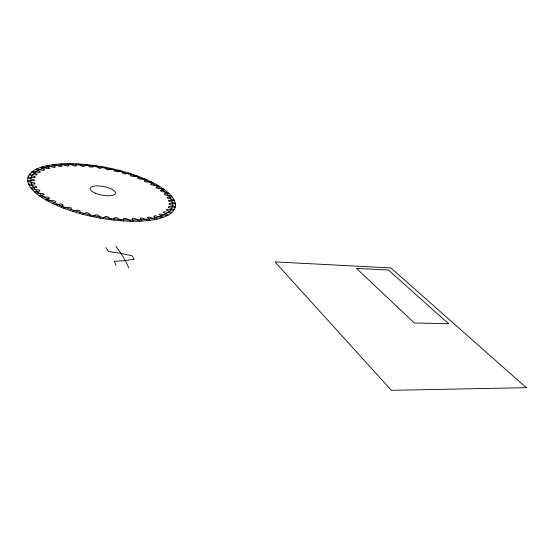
<?xml version="1.0" encoding="UTF-8"?>
<svg xmlns="http://www.w3.org/2000/svg" width="554" height="554" viewBox="0 0 554 554"><rect width="100%" height="100%" fill="white"/><g stroke="black" fill="none" stroke-linecap="round" stroke-linejoin="round"><path stroke-width="0.83" d="M70.358 210.582L71.369 208.062A68.571 23.233 11 0 1 68.918 207.189L63.343 208.069M133.112 221.24L132.337 218.525A68.571 23.233 11 0 0 134.726 218.463L139.996 221.171M138.832 176.588L137.676 178.291A68.571 23.233 11 0 1 139.622 179.157L144.601 178.852M76.14 163.825L76.494 165.965A68.571 23.233 11 0 0 74.236 165.909L69.735 163.672M61.259 207.251L63.267 204.98A68.571 23.233 11 0 1 61.03 204.031L54.86 204.516M123.521 220.956L123.736 218.345A68.571 23.233 11 0 0 126.298 218.414L130.896 221.261M146.291 179.621L144.338 181.179A68.571 23.233 11 0 1 146.18 182.058L151.595 182.051M84.81 164.413L84.388 166.394A68.571 23.233 11 0 0 82.04 166.228L78.162 163.929M52.99 203.643L55.933 201.663A68.571 23.233 11 0 1 53.953 200.652L47.325 200.749M113.487 220.021L114.657 217.66A68.571 23.233 11 0 0 117.351 217.854L121.181 220.79M153.112 182.862L150.48 184.191A68.571 23.233 11 0 1 152.087 185.119L157.876 185.424M93.695 165.411L92.511 167.204A68.571 23.233 11 0 0 90.108 166.941L86.895 164.607M45.705 199.835L49.528 198.173A68.571 23.233 11 0 1 47.838 197.127L40.892 196.836M103.106 218.615L105.302 216.392A68.571 23.233 11 0 0 108.065 216.794L111.022 219.765M159.24 186.234L155.854 187.356A68.571 23.233 11 0 1 157.253 188.305L163.333 188.914M102.67 166.809L100.745 168.409A68.571 23.233 11 0 0 98.321 168.021L95.814 165.708M39.542 195.901L44.147 194.586A68.571 23.233 11 0 1 42.776 193.533L35.657 192.868M92.705 216.649L95.863 214.71A68.571 23.233 11 0 0 98.626 215.257L100.648 218.2M164.427 189.78L160.411 190.611A68.571 23.233 11 0 1 161.595 191.573L167.876 192.494M111.603 168.582L109.02 169.905A68.571 23.233 11 0 0 106.569 169.469L104.782 167.19M34.604 191.933L39.888 190.985A68.571 23.233 11 0 1 38.863 189.932L31.71 188.921M82.463 214.197L86.521 212.591A68.571 23.233 11 0 0 89.236 213.255L90.26 216.115M168.804 193.346L164.157 193.907A68.571 23.233 11 0 1 165.023 194.876L171.415 196.095M120.377 170.701L117.157 171.788A68.571 23.233 11 0 0 114.726 171.248L113.695 169.053M30.969 188L36.813 187.425A68.571 23.233 11 0 1 36.142 186.4L29.092 185.078M72.609 211.316L77.477 210.063A68.571 23.233 11 0 0 80.088 210.839L80.095 213.553M172.093 196.947L166.906 197.203A68.571 23.233 11 0 1 167.474 198.159L173.873 199.669M128.881 173.146L125.017 173.998A68.571 23.233 11 0 0 122.69 173.347L122.413 171.248M28.669 184.191L34.95 183.983A68.571 23.233 11 0 1 34.639 183.007L27.818 181.4M136.99 175.874L132.544 176.456A68.571 23.233 11 0 0 130.349 175.722L130.834 173.762M174.288 200.506L168.575 200.437A68.571 23.233 11 0 1 168.873 201.372L175.182 203.159M27.707 180.562L34.306 180.715A68.571 23.233 11 0 1 34.348 179.801L27.873 177.959M175.32 203.969L169.254 203.574A68.571 23.233 11 0 1 169.185 204.461L175.293 206.51M28.081 177.183L34.86 177.682A68.571 23.233 11 0 1 35.248 176.844L29.224 174.801M175.14 207.272L168.721 206.538A68.571 23.233 11 0 1 168.361 207.369L174.164 209.654M29.729 174.101L36.578 174.932A68.571 23.233 11 0 1 37.291 174.185L31.807 171.982M173.714 210.361L167.093 209.294A68.571 23.233 11 0 1 166.394 210.049L171.775 212.535M32.589 171.373L39.389 172.495A68.571 23.233 11 0 1 40.407 171.851L35.615 169.579M171.027 213.172L164.316 211.773A68.571 23.233 11 0 1 163.292 212.445L168.139 215.097M36.578 169.018L43.219 170.417A68.571 23.233 11 0 1 44.521 169.877L40.331 167.495M167.1 215.651L160.418 213.934A68.571 23.233 11 0 1 159.06 214.502L163.271 217.279M41.605 167.073L47.976 168.714A68.571 23.233 11 0 1 49.535 168.284L46.065 165.875M47.547 165.556L53.565 167.398A68.571 23.233 11 0 1 55.352 167.093L52.644 164.697M161.955 217.736L155.473 215.741A68.571 23.233 11 0 1 153.77 216.171L157.239 219.031M54.299 164.483L59.887 166.491A68.571 23.233 11 0 1 61.854 166.304L59.929 163.963M155.653 219.377L149.421 217.099A68.571 23.233 11 0 1 147.475 217.417L150.127 220.305M61.736 163.852L66.812 165.999A68.571 23.233 11 0 1 68.945 165.93L67.803 163.714M148.299 220.534L142.517 218.041A68.571 23.233 11 0 1 140.287 218.2L142.032 221.067M105.793 247.61A310.129 124.304 2.9 0 1 108.626 251.564L119.352 253.109L132.053 255.726A342.912 138.133 2.7 0 1 134.248 259.258L123.923 260.761L114.249 261.308A310.129 124.304 2.9 0 1 116.056 265.435M115.779 246.357A327.587 131.644 2.8 0 1 128.722 267.977M526.3 387.675L391.387 390.328L274.957 261.904L390.889 267.935L526.3 387.675M448.56 323.688L414.357 323.003L356.471 268.399L388.389 270.02L448.56 323.688M59.867 205.229A72.062 24.418 11 0 0 172.128 207.092A72.062 24.418 11 0 0 72.927 164.718A72.062 24.418 11 0 0 59.867 205.229M57.699 205.776A75.081 25.449 11 0 0 174.932 207.972A75.081 25.449 11 0 0 71.978 163.7A75.081 25.449 11 0 0 57.699 205.776M95.461 193.187A12.922 4.37 11 0 0 115.481 193.436A12.922 4.37 11 0 0 97.546 185.888A12.922 4.37 11 0 0 95.461 193.187"/></g></svg>
